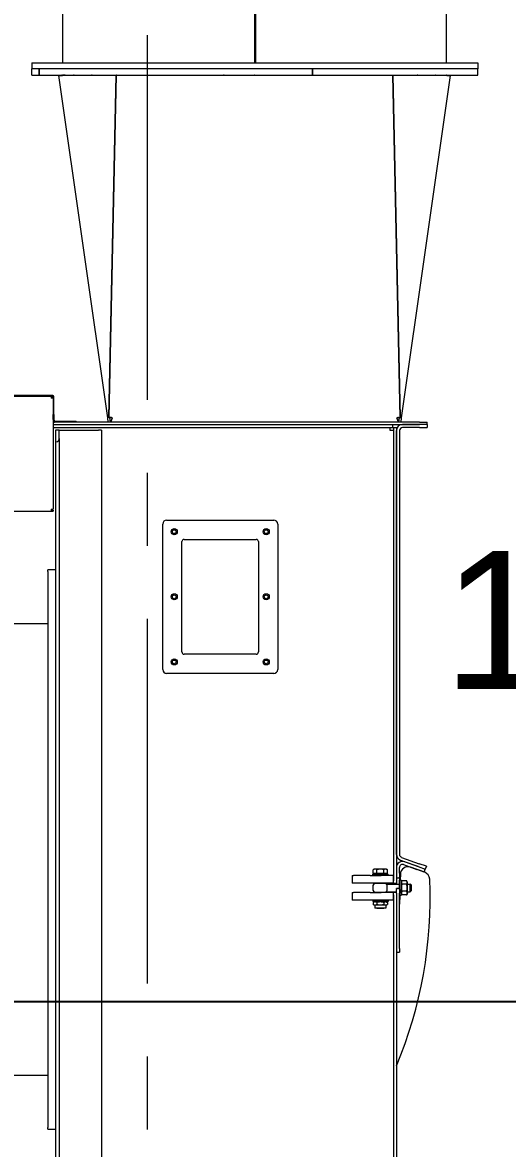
# Model space of a CAD drawing. Header units: millimetres. Extents: x 3220 to 226993, y 817 to 176024.
# Drawn here: x 123241 to 123874, y 132252 to 133722 of the extents above; entities that cross this region are included whole.
import ezdxf

# ---------------------------------------------------------------- set-up
doc = ezdxf.new("R2010")
doc.units = ezdxf.units.MM
doc.linetypes.add('AXES', pattern=[50.8, 31.75, -6.35, 6.35, -6.35])
doc.layers.add('Axe', color=1, linetype='AXES', lineweight=9)
doc.layers.add('Repère', color=76, linetype='Continuous')
doc.layers.add('Sichtbare Kanten(DIN)', color=7, linetype='Continuous', lineweight=50, true_color=0x3f3f3f)
doc.styles.get("Standard").update_dxf_attribs({"font": 'arial.ttf'})

# ---------------------------------------------------------------- blocks, each defined once
blk = doc.blocks.new('section 4-3')
blk.add_line((3800, -3500), (1600, -3500))
blk.add_line((3800, -3500), (1600, -3500))
blk.add_lwpolyline([(9000, -4500), (9000, -3500), (250, -3500), (250, -500)])
at = {"layer": 'Axe', "ltscale": 15}
blk.add_line((3000, -5000), (3000, 32505.5), dxfattribs=at)
blk = doc.blocks.new('be 500 pied F')
at = {"layer": 'Sichtbare Kanten(DIN)', "color": 5, "lineweight": 0}
for p, q in [((158.9, 1718.2), (149, 1718.2)), ((149, 1710.2), (149, 1718.2)), ((149, 1710.2), (158.9, 1710.2)), ((158.9, 1710.2), (158.9, 1718.2)), ((515.3, 1718.2), (158.9, 1718.2)), ((158.9, 1718.2), (158.9, 1710.2)), ((158.9, 1710.2), (515.3, 1710.2)), ((248.2, 1262.7), (184.5, 1709.6)), ((187.5, 1710), (184.6, 1709.7)), ((184.6, 1709.7), (189.3, 1709.7)), ((187.5, 1710), (192.3, 1710)), ((187.5, 1710), (187.5, 1710)), ((187.5, 1710), (187.5, 1710)), ((189.6, 1710), (203.8, 1710)), ((192.5, 1710), (189.6, 1710)), ((192.3, 1710), (192.5, 1710)), ((192.3, 1710), (192.3, 1710)), ((192.5, 1710), (203.9, 1710)), ((204.2, 1710.1), (227.3, 1710.1)), ((249.8, 1263.3), (259.1, 1710.2)), ((250.2, 1263.1), (259.5, 1710.2)), ((259.5, 1710.2), (259.1, 1710.2)), ((324.4, 1710.2), (360.6, 1710.2)), ((361.1, 1710.1), (361.5, 1710.1)), ((361.5, 1710.1), (399.5, 1710.1)), ((400, 1710), (399.5, 1710.1)), ((400.4, 1710), (400.8, 1710)), ((400.8, 1710), (400.5, 1709.9)), ((400.5, 1709.9), (439.5, 1709.9)), ((400.8, 1710), (439.7, 1710)), ((439.7, 1710), (439.5, 1709.9)), ((439.7, 1710), (440, 1710)), ((440, 1710), (440.3, 1710)), ((440, 1710), (440, 1709.8)), ((440.3, 1710), (479.2, 1710)), ((440.3, 1710), (440.5, 1709.9)), ((440.5, 1709.9), (479.5, 1709.9)), ((479.2, 1710), (479.6, 1710)), ((479.2, 1710), (479.5, 1709.9)), ((480, 1710), (480.5, 1710.1)), ((480.5, 1710.1), (518.5, 1710.1)), ((731, 1718.2), (515.3, 1718.2)), ((515.3, 1718.2), (515.3, 1710.2)), ((515.3, 1710.2), (515.3, 1718.2)), ((515.3, 1710.2), (731, 1710.2)), ((518.5, 1710.1), (518.9, 1710.1)), ((519.4, 1710.2), (555.6, 1710.2)), ((629.8, 1263.1), (620.5, 1710.2)), ((620.5, 1710.2), (620.9, 1710.2)), ((630.2, 1263.3), (620.9, 1710.2)), ((631.8, 1262.7), (695.5, 1709.6)), ((652.7, 1710.1), (675.8, 1710.1)), ((676.1, 1710), (687.5, 1710)), ((676.2, 1710), (690.4, 1710)), ((687.5, 1710), (687.7, 1710)), ((687.5, 1710), (690.4, 1710)), ((687.7, 1710), (692.5, 1710)), ((687.7, 1710), (687.7, 1710)), ((690.7, 1709.7), (695.4, 1709.7)), ((692.5, 1710), (692.5, 1710)), ((692.5, 1710), (692.5, 1710)), ((692.5, 1710), (695.4, 1709.7)), ((731, 1710.2), (731, 1718.2)), ((175.6, 1292), (-175.6, 1292)), ((175.6, 1290.7), (-175.6, 1290.7)), ((174.4, 1290.7), (174.4, 1288.2)), ((174.4, 1289.5), (176.9, 1289.5)), ((176.9, 1288.2), (174.4, 1288.2)), ((176.9, 1289.5), (176.9, 1267)), ((178.1, 1267), (178.1, 1289.5)), ((176.9, 1260.4), (176.9, 1267)), ((178.1, 1267), (178.1, 1257)), ((176.9, 1260.4), (176.9, 1143.2)), ((176.9, 1257), (178.1, 1257)), ((176.9, 1254), (620.5, 1254)), ((176.9, 1254), (655, 1254)), ((176.9, 1250), (620.5, 1250)), ((655, 1257), (178.1, 1257)), ((179.4, 1258.2), (196.9, 1258.2)), ((196.9, 1258.2), (206.9, 1258.2)), ((206.9, 1257), (206.9, 1258.2)), ((250.8, 1263), (248.2, 1262.8)), ((250.8, 1263), (248.2, 1262.7)), ((248.2, 1262.8), (248.2, 1262.8)), ((249, 1257), (248.2, 1262.7)), ((250.6, 1263.1), (248.4, 1263)), ((248.9, 1263.2), (248.9, 1263.2)), ((250.2, 1263.1), (248.9, 1263.2)), ((250.2, 1263.1), (248.9, 1263.2)), ((249.6, 1263.3), (249.8, 1263.3)), ((250.2, 1263.3), (249.6, 1263.3)), ((250.2, 1263.3), (249.8, 1263.3)), ((250.2, 1263.1), (250.4, 1263.1)), ((252.1, 1262.9), (250.2, 1263.1)), ((252.3, 1262.9), (250.4, 1263.1)), ((252, 1257), (251.1, 1263)), ((251.2, 1263.1), (251.2, 1263.1)), ((252.7, 1262.9), (251.2, 1263.1)), ((252.7, 1262.9), (251.2, 1263.1)), ((252, 1263), (252, 1263)), ((253.2, 1262.9), (252, 1263)), ((253.2, 1262.9), (252, 1263)), ((252.1, 1262.9), (252.3, 1262.9)), ((252.1, 1257), (254.5, 1262.7)), ((252.2, 1257), (254.6, 1262.7)), ((252.7, 1262.9), (252.3, 1262.9)), ((253.2, 1262.9), (252.7, 1262.9)), ((252.7, 1262.9), (252.7, 1262.9)), ((253.3, 1262.9), (253.2, 1262.9)), ((253.2, 1262.9), (253.2, 1262.9)), ((253.9, 1262.8), (254.1, 1262.8)), ((617, 1246), (617, 1250)), ((620.5, 1250), (620.5, 1254)), ((627.8, 1257), (625.4, 1262.7)), ((627.9, 1257), (625.5, 1262.7)), ((625.9, 1262.8), (626.1, 1262.8)), ((626.8, 1262.9), (626.7, 1262.9)), ((626.8, 1262.9), (628, 1263)), ((626.8, 1262.9), (628, 1263)), ((627.3, 1262.9), (626.8, 1262.9)), ((626.8, 1262.9), (626.8, 1262.9)), ((627.3, 1262.9), (628.8, 1263.1)), ((627.3, 1262.9), (628.8, 1263.1)), ((627.7, 1262.9), (627.3, 1262.9)), ((627.3, 1262.9), (627.3, 1262.9)), ((627.7, 1262.9), (629.6, 1263.1)), ((627.7, 1262.9), (627.9, 1262.9)), ((627.9, 1262.9), (629.8, 1263.1)), ((628, 1263), (628, 1263)), ((628, 1257), (628.9, 1263)), ((628.8, 1263.1), (628.8, 1263.1)), ((629.2, 1263), (631.8, 1262.7)), ((629.2, 1263), (631.8, 1262.8)), ((629.4, 1263.1), (631.6, 1263)), ((629.6, 1263.1), (629.8, 1263.1)), ((629.8, 1263.3), (630.4, 1263.3)), ((629.8, 1263.3), (630.2, 1263.3)), ((629.8, 1263.1), (631.1, 1263.2)), ((629.8, 1263.1), (631.1, 1263.2)), ((630.2, 1263.3), (630.4, 1263.3)), ((631, 1257), (631.8, 1262.7)), ((631.1, 1263.2), (631.1, 1263.2)), ((631.8, 1262.8), (631.8, 1262.8)), ((655, 1254), (633, 1254)), ((655, 1250), (633, 1250)), ((655, 1257), (665, 1257)), ((665, 1254), (655, 1254)), ((665, 1254), (655, 1254)), ((655, 1250), (665, 1250)), ((665, 1254), (665, 1257)), ((665, 1254), (665, 1250)), ((185, 1246.5), (180, 1246.5)), ((180, 1246.5), (180, 1231.5)), ((185, 1235.5), (185, 1246.5)), ((185, 1246.5), (190, 1246.5)), ((185, 1235.5), (185, -477.5)), ((190, 1246.5), (236, 1246.5)), ((240, 1246.5), (236, 1246.5)), ((240, 1246.5), (240, -376)), ((621, 1246), (617, 1246)), ((621, 1249.5), (621, 658)), ((625, 1249.5), (621, 1249.5)), ((625, 1249.5), (625, 658)), ((625, 692.6), (625, 1246)), ((629, 1246), (629, 692.6)), ((180, 1231.5), (181, 1231.5)), ((180, 1231.5), (180, -473.5)), ((-174.4, 1140.7), (174.4, 1140.7)), ((174.4, 1143.2), (176.9, 1143.2)), ((174.4, 1143.2), (174.4, 1140.7)), ((176.9, 1142), (174.4, 1142)), ((174.4, 1140.7), (176.9, 1140.7)), ((176.9, 1142), (176.9, 1140.7)), ((320, 934), (320, 1124)), ((325, 1129), (465, 1129)), ((470, 1124), (470, 934)), ((348, 1104), (442, 1104)), ((345, 957), (345, 1101)), ((445, 1101), (445, 957)), ((170, 1062), (170, 1064)), ((180, 1064), (170, 1064)), ((170, 1062), (170, 336)), ((15, 994), (170, 994)), ((442, 954), (348, 954)), ((465, 929), (325, 929)), ((630.3, 685.1), (653.2, 676.7)), ((631.6, 688.8), (654.6, 680.5)), ((634.4, 679.3), (651.8, 673)), ((653.2, 676.7), (635.7, 683.1)), ((653.2, 676.7), (662.6, 673.3)), ((653.2, 676.7), (662.6, 673.3)), ((664, 677.1), (654.6, 680.5)), ((664, 677.1), (662.6, 673.3)), ((567, 665), (569.1, 665)), ((567, 665), (567, 655)), ((590.6, 665), (569.1, 665)), ((590.6, 665), (605, 665)), ((594, 667), (614, 667)), ((594, 665), (594, 667)), ((596, 673.4), (594.8, 672.7)), ((594.8, 667.6), (594.8, 672.7)), ((599.4, 667.6), (594.8, 667.6)), ((597.1, 673.4), (596, 673.4)), ((596.7, 667.6), (596.7, 667)), ((604, 673.4), (597.1, 673.4)), ((599.4, 667.6), (599.4, 672.7)), ((608.6, 667.6), (599.4, 667.6)), ((610.9, 673.4), (604, 673.4)), ((621, 665), (605, 665)), ((608.6, 667.6), (608.6, 672.7)), ((613.2, 667.6), (608.6, 667.6)), ((612, 673.4), (610.9, 673.4)), ((611.3, 667.6), (611.3, 667)), ((612, 673.4), (613.2, 672.7)), ((613.2, 667.6), (613.2, 672.7)), ((614, 665), (614, 667)), ((621, 655), (621, 665)), ((625, 675.6), (625, 668)), ((625, 662), (629, 662)), ((629, 668), (629, 675.6)), ((629, 668), (629, 663)), ((629, 662.1), (629, 663)), ((629, 662.1), (629, 662)), ((629, 662), (629, 659)), ((630.1, 666.9), (629.8, 659)), ((661.9, 669.3), (643.5, 676)), ((661.2, 669.6), (651.8, 673)), ((661.2, 669.6), (662.6, 673.3)), ((569.1, 655), (567, 655)), ((590.6, 655), (569.1, 655)), ((605, 655), (590.6, 655)), ((594, 650.5), (594, 647.5)), ((610, 654.5), (598, 654.5)), ((599, 655), (599, 654.5)), ((621, 655), (605, 655)), ((609, 655), (609, 654.5)), ((611.9, 654), (629, 654)), ((621, 655), (625, 655)), ((621, 654), (621, 655)), ((625, 658), (625, 655)), ((625, 655), (625, 654)), ((625, 647.9), (625, 648)), ((629, 648), (625, 648)), ((625, 647.9), (625, 647)), ((625, 642), (625, 647)), ((629, 647.3), (629, 659)), ((631, 659), (629, 659)), ((629, 647), (629, 647.3)), ((629, 647), (629, 642)), ((631, 639), (631, 659)), ((631, 656.3), (632.1, 658.2)), ((638.3, 658.2), (632.1, 658.2)), ((638.3, 653.7), (632.1, 653.7)), ((639.4, 656.3), (638.3, 658.2)), ((639.4, 641.7), (639.4, 656.3)), ((639.4, 654), (643, 654)), ((643, 644), (643, 654)), ((644, 653), (643, 654)), ((644, 653), (644, 645)), ((567, 643), (569.1, 643)), ((567, 643), (567, 633)), ((569.1, 633), (567, 633)), ((590.6, 643), (569.1, 643)), ((590.6, 633), (569.1, 633)), ((590.6, 643), (605, 643)), ((605, 633), (590.6, 633)), ((594, 633), (594, 631)), ((598, 643.5), (610, 643.5)), ((599, 643.5), (599, 643)), ((621, 643), (605, 643)), ((621, 633), (605, 633)), ((609, 643.5), (609, 643)), ((611.9, 644), (625, 644)), ((614, 633), (614, 631)), ((621, 643), (621, 644)), ((625, 643), (621, 643)), ((621, 633), (621, 643)), ((621, 640), (621, -491.5)), ((625, 642), (625, 570)), ((625, 640), (625, -491.5)), ((629, 570), (629, 642)), ((629.3, 639), (629, 627.9)), ((631, 639), (629, 639)), ((631, 641.7), (632.1, 639.8)), ((638.3, 644.5), (632.1, 644.5)), ((632.1, 639.8), (632.1, 639.8)), ((638.3, 639.8), (632.1, 639.8)), ((639.4, 641.7), (638.3, 639.8)), ((638.3, 639.8), (638.3, 639.8)), ((639.4, 644), (643, 644)), ((644, 645), (643, 644)), ((614, 631), (594, 631)), ((596.7, 631), (594.8, 629.9)), ((594.8, 629.9), (594.8, 627.4)), ((596.7, 626.3), (594.8, 627.4)), ((611.3, 626.3), (596.7, 626.3)), ((596.7, 626.3), (596.7, 622.4)), ((611.3, 622.4), (596.7, 622.4)), ((599.4, 629.9), (599.4, 627.4)), ((599.9, 622), (599.5, 622.4)), ((608.1, 622), (599.9, 622)), ((608.1, 622), (608.5, 622.4)), ((608.6, 629.9), (608.6, 627.4)), ((611.3, 631), (613.2, 629.9)), ((611.3, 626.3), (613.2, 627.4)), ((611.3, 626.3), (611.3, 622.4)), ((613.2, 629.9), (613.2, 627.4)), ((625, 565), (629, 565)), ((629, 570), (629, 565)), ((170, 404), (-170, 404)), ((170, 334), (170, 336)), ((170, 334), (180, 334))]:
    blk.add_line(p, q, dxfattribs=at)
at = {"layer": 'Sichtbare Kanten(DIN)', "color": 5, "lineweight": 0, "flags": 128}
for points in [[(400, 1710), (400.2, 1710), (400.4, 1710)], [(479.6, 1710), (479.8, 1710), (480, 1710)], [(597.1, 673.4), (597, 673.4), (596.9, 673.4), (596.8, 673.4), (596.7, 673.4), (596.6, 673.4), (596.5, 673.4), (596.4, 673.3), (596.3, 673.3), (596.2, 673.3), (596.1, 673.3), (596.1, 673.3), (596, 673.2), (595.9, 673.2), (595.8, 673.2), (595.7, 673.1), (595.6, 673.1), (595.5, 673), (595.4, 673), (595.3, 673), (595.2, 672.9), (595.1, 672.9), (595, 672.8), (594.9, 672.7), (594.8, 672.7)], [(599.4, 672.7), (599.3, 672.7), (599.2, 672.8), (599.1, 672.9), (599, 672.9), (598.9, 673), (598.8, 673), (598.7, 673), (598.6, 673.1), (598.5, 673.1), (598.4, 673.2), (598.3, 673.2), (598.2, 673.2), (598.1, 673.3), (598, 673.3), (597.9, 673.3), (597.8, 673.3), (597.7, 673.3), (597.6, 673.4), (597.5, 673.4), (597.4, 673.4), (597.3, 673.4), (597.3, 673.4), (597.2, 673.4), (597.1, 673.4)], [(604, 673.4), (603.8, 673.4), (603.6, 673.4), (603.4, 673.4), (603.3, 673.4), (603.1, 673.4), (602.9, 673.4), (602.7, 673.3), (602.5, 673.3), (602.3, 673.3), (602.2, 673.3), (602, 673.3), (601.8, 673.2), (601.6, 673.2), (601.4, 673.2), (601.2, 673.1), (601, 673.1), (600.8, 673), (600.6, 673), (600.4, 673), (600.2, 672.9), (600, 672.9), (599.8, 672.8), (599.6, 672.7), (599.4, 672.7)], [(608.6, 672.7), (608.4, 672.7), (608.2, 672.8), (608, 672.9), (607.8, 672.9), (607.6, 673), (607.4, 673), (607.2, 673), (607, 673.1), (606.8, 673.1), (606.6, 673.2), (606.4, 673.2), (606.2, 673.2), (606, 673.3), (605.8, 673.3), (605.7, 673.3), (605.5, 673.3), (605.3, 673.3), (605.1, 673.4), (604.9, 673.4), (604.7, 673.4), (604.6, 673.4), (604.4, 673.4), (604.2, 673.4), (604, 673.4)], [(610.9, 673.4), (610.8, 673.4), (610.7, 673.4), (610.7, 673.4), (610.6, 673.4), (610.5, 673.4), (610.4, 673.4), (610.3, 673.3), (610.2, 673.3), (610.1, 673.3), (610, 673.3), (609.9, 673.3), (609.8, 673.2), (609.7, 673.2), (609.6, 673.2), (609.5, 673.1), (609.4, 673.1), (609.3, 673), (609.2, 673), (609.1, 673), (609, 672.9), (608.9, 672.9), (608.8, 672.8), (608.7, 672.7), (608.6, 672.7)], [(613.2, 672.7), (613.1, 672.7), (613, 672.8), (612.9, 672.9), (612.8, 672.9), (612.7, 673), (612.6, 673), (612.5, 673), (612.4, 673.1), (612.3, 673.1), (612.2, 673.2), (612.1, 673.2), (612, 673.2), (611.9, 673.3), (611.9, 673.3), (611.8, 673.3), (611.7, 673.3), (611.6, 673.3), (611.5, 673.4), (611.4, 673.4), (611.3, 673.4), (611.2, 673.4), (611.1, 673.4), (611, 673.4), (610.9, 673.4)], [(612.8, 650.5), (612.8, 650.8), (612.9, 651), (612.9, 651.3), (612.9, 651.6), (612.9, 651.8), (612.8, 652), (612.8, 652.3), (612.8, 652.5), (612.7, 652.7), (612.7, 652.9), (612.6, 653), (612.5, 653.2), (612.5, 653.3), (612.4, 653.5), (612.3, 653.6), (612.2, 653.7), (612.2, 653.8), (612.1, 653.8), (612, 653.9), (612, 653.9), (612, 654), (612, 654), (611.9, 654), (611.9, 654)], [(611.9, 644), (611.9, 644), (612, 644), (612, 644.1), (612.1, 644.1), (612.1, 644.2), (612.2, 644.3), (612.3, 644.3), (612.3, 644.4), (612.4, 644.5), (612.5, 644.7), (612.5, 644.8), (612.6, 644.9), (612.6, 645.1), (612.7, 645.3), (612.8, 645.4), (612.8, 645.6), (612.8, 645.8), (612.9, 646.1), (612.9, 646.3), (612.9, 646.5), (612.9, 646.8), (612.9, 647), (612.8, 647.2), (612.8, 647.5)], [(612.8, 647.5), (612.8, 647.6), (612.8, 647.7), (612.7, 647.9), (612.7, 648), (612.7, 648.1), (612.7, 648.2), (612.7, 648.4), (612.7, 648.5), (612.7, 648.6), (612.7, 648.8), (612.7, 648.9), (612.7, 649), (612.7, 649.1), (612.7, 649.2), (612.7, 649.4), (612.7, 649.5), (612.7, 649.6), (612.7, 649.8), (612.7, 649.9), (612.7, 650), (612.7, 650.1), (612.8, 650.3), (612.8, 650.4), (612.8, 650.5)], [(632.1, 658.2), (632, 658), (631.9, 657.8), (631.8, 657.6), (631.7, 657.4), (631.6, 657.2), (631.6, 657), (631.5, 656.9), (631.5, 656.7), (631.4, 656.5), (631.4, 656.3), (631.4, 656.2), (631.4, 656), (631.4, 655.8), (631.4, 655.6), (631.4, 655.5), (631.5, 655.3), (631.5, 655.1), (631.6, 654.9), (631.6, 654.7), (631.7, 654.5), (631.8, 654.3), (631.9, 654.1), (632, 653.9), (632.1, 653.7)], [(632.1, 653.7), (632, 653.3), (631.9, 652.9), (631.8, 652.5), (631.7, 652.1), (631.6, 651.7), (631.6, 651.3), (631.5, 650.9), (631.5, 650.5), (631.4, 650.2), (631.4, 649.8), (631.4, 649.5), (631.4, 649.1), (631.4, 648.7), (631.4, 648.4), (631.4, 648), (631.5, 647.7), (631.5, 647.3), (631.6, 646.9), (631.6, 646.5), (631.7, 646.1), (631.8, 645.8), (631.9, 645.3), (632, 644.9), (632.1, 644.5)], [(638.3, 653.7), (638.4, 653.9), (638.5, 654.1), (638.6, 654.3), (638.7, 654.5), (638.8, 654.7), (638.8, 654.9), (638.9, 655.1), (638.9, 655.3), (639, 655.5), (639, 655.6), (639, 655.8), (639, 656), (639, 656.2), (639, 656.3), (639, 656.5), (638.9, 656.7), (638.9, 656.9), (638.8, 657), (638.8, 657.2), (638.7, 657.4), (638.6, 657.6), (638.5, 657.8), (638.4, 658), (638.3, 658.2)], [(638.3, 644.5), (638.4, 644.9), (638.5, 645.3), (638.6, 645.8), (638.7, 646.1), (638.8, 646.5), (638.8, 646.9), (638.9, 647.3), (638.9, 647.7), (639, 648), (639, 648.4), (639, 648.7), (639, 649.1), (639, 649.5), (639, 649.8), (639, 650.2), (638.9, 650.5), (638.9, 650.9), (638.8, 651.3), (638.8, 651.7), (638.7, 652.1), (638.6, 652.5), (638.5, 652.9), (638.4, 653.3), (638.3, 653.7)], [(632.1, 644.5), (632, 644.3), (631.9, 644), (631.8, 643.8), (631.7, 643.6), (631.6, 643.4), (631.6, 643.2), (631.5, 643), (631.5, 642.9), (631.4, 642.7), (631.4, 642.5), (631.4, 642.3), (631.4, 642.1), (631.4, 641.9), (631.4, 641.8), (631.4, 641.6), (631.5, 641.4), (631.5, 641.2), (631.6, 641), (631.6, 640.8), (631.7, 640.6), (631.8, 640.4), (631.9, 640.2), (632, 640), (632.1, 639.8)], [(638.3, 639.8), (638.4, 640), (638.5, 640.2), (638.6, 640.4), (638.7, 640.6), (638.8, 640.8), (638.8, 641), (638.9, 641.2), (638.9, 641.4), (639, 641.6), (639, 641.8), (639, 641.9), (639, 642.1), (639, 642.3), (639, 642.5), (639, 642.7), (638.9, 642.9), (638.9, 643), (638.8, 643.2), (638.8, 643.4), (638.7, 643.6), (638.6, 643.8), (638.5, 644), (638.4, 644.3), (638.3, 644.5)], [(599.4, 629.9), (599.2, 630), (599, 630.1), (598.7, 630.2), (598.5, 630.3), (598.4, 630.4), (598.2, 630.4), (598, 630.5), (597.8, 630.5), (597.6, 630.6), (597.4, 630.6), (597.3, 630.6), (597.1, 630.6), (596.9, 630.6), (596.7, 630.6), (596.5, 630.6), (596.4, 630.5), (596.2, 630.5), (596, 630.4), (595.8, 630.4), (595.6, 630.3), (595.4, 630.2), (595.2, 630.1), (595, 630), (594.8, 629.9)], [(594.8, 627.4), (595, 627.3), (595.2, 627.2), (595.4, 627.1), (595.6, 627), (595.8, 626.9), (596, 626.9), (596.2, 626.8), (596.4, 626.8), (596.5, 626.7), (596.7, 626.7), (596.9, 626.7), (597.1, 626.7), (597.3, 626.7), (597.4, 626.7), (597.6, 626.7), (597.8, 626.8), (598, 626.8), (598.2, 626.9), (598.4, 626.9), (598.5, 627), (598.7, 627.1), (599, 627.2), (599.2, 627.3), (599.4, 627.4)], [(608.6, 629.9), (608.2, 630), (607.8, 630.1), (607.4, 630.2), (607, 630.3), (606.6, 630.4), (606.2, 630.4), (605.8, 630.5), (605.4, 630.5), (605.1, 630.6), (604.7, 630.6), (604.4, 630.6), (604, 630.6), (603.6, 630.6), (603.3, 630.6), (602.9, 630.6), (602.6, 630.5), (602.2, 630.5), (601.8, 630.4), (601.4, 630.4), (601, 630.3), (600.6, 630.2), (600.2, 630.1), (599.8, 630), (599.4, 629.9)], [(599.4, 627.4), (599.8, 627.3), (600.2, 627.2), (600.6, 627.1), (601, 627), (601.4, 626.9), (601.8, 626.9), (602.2, 626.8), (602.6, 626.8), (602.9, 626.7), (603.3, 626.7), (603.6, 626.7), (604, 626.7), (604.4, 626.7), (604.7, 626.7), (605.1, 626.7), (605.4, 626.8), (605.8, 626.8), (606.2, 626.9), (606.6, 626.9), (607, 627), (607.4, 627.1), (607.8, 627.2), (608.2, 627.3), (608.6, 627.4)], [(613.2, 629.9), (613, 630), (612.8, 630.1), (612.6, 630.2), (612.4, 630.3), (612.2, 630.4), (612, 630.4), (611.8, 630.5), (611.6, 630.5), (611.5, 630.6), (611.3, 630.6), (611.1, 630.6), (610.9, 630.6), (610.7, 630.6), (610.6, 630.6), (610.4, 630.6), (610.2, 630.5), (610, 630.5), (609.8, 630.4), (609.6, 630.4), (609.5, 630.3), (609.3, 630.2), (609, 630.1), (608.8, 630), (608.6, 629.9)], [(608.6, 627.4), (608.8, 627.3), (609, 627.2), (609.3, 627.1), (609.5, 627), (609.6, 626.9), (609.8, 626.9), (610, 626.8), (610.2, 626.8), (610.4, 626.7), (610.6, 626.7), (610.7, 626.7), (610.9, 626.7), (611.1, 626.7), (611.3, 626.7), (611.5, 626.7), (611.6, 626.8), (611.8, 626.8), (612, 626.9), (612.2, 626.9), (612.4, 627), (612.6, 627.1), (612.8, 627.2), (613, 627.3), (613.2, 627.4)]]:
    blk.add_lwpolyline(points, dxfattribs=at)
at = {"layer": 'Sichtbare Kanten(DIN)', "color": 5, "lineweight": 0}
for centre, radius in [((335, 1114), 4), ((455, 1114), 4), ((335, 1114), 2.46), ((455, 1114), 2.46), ((335, 1029), 4), ((335, 1029), 2.46), ((455, 1029), 4), ((455, 1029), 2.46), ((335, 944), 4), ((335, 944), 2.46), ((455, 944), 4), ((455, 944), 2.46)]:
    blk.add_circle(centre, radius, dxfattribs=at)
for centre, radius, start, end in [((175.6, 1289.5), 2.5, 0, 90), ((175.6, 1289.5), 1.25, 0, 90), ((179.4, 1259.5), 1.25, 180, 270), ((179.4, 1259.5), 2.5, 240, 270), ((633, 1246), 8, 90, 180), ((633, 1246), 4, 90, 180), ((181, 1235.5), 4, 270, 0), ((325, 1124), 5, 90, 180), ((465, 1124), 5, 0, 90), ((348, 1101), 3, 90, 180), ((442, 1101), 3, 0, 90), ((348, 957), 3, 180, 270), ((442, 957), 3, 270, 0), ((325, 934), 5, 180, 270), ((465, 934), 5, 270, 0), ((633, 692.6), 8, 180, 250), ((633, 692.6), 4, 180, 250), ((633, 675.6), 8, 70, 180), ((633, 675.6), 4, 70, 180), ((640.1, 666.6), 10, 69.9473, 178.4473), ((658.4, 659.9), 10, 2.5772, 69.9473), ((598, 650.5), 4, 90, 180), ((598, 647.5), 4, 180, 270), ((610, 650.5), 4, 61.045, 90), ((105, 635), 564, 337.2181, 2.5772), ((610, 647.5), 4, 270, 298.955)]:
    blk.add_arc(centre, radius, start, end, dxfattribs=at)
for centre, major_axis, ratio, start_param, end_param in [((190.5, 1710), (6, 0.4), 0.217748, 3.049102, 3.157865), ((195.3, 1710), (6, 0.38), 0.176919, 2.837868, 3.049018), ((209.5, 1710), (6, 0.29), 0.133396, 2.63771, 2.8424), ((232.5, 1710), (-6, -0.14), 0.089661, 5.587114, 5.786175), ((326.8, 1710), (-6, 0.48), 0.002142, 1.03345, 1.173923), ((362.9, 1710), (-6, 0.71), 0.018107, 1.173492, 1.334979), ((401, 1710), (-6.01, 0.93), 0.026914, 1.336382, 1.501895), ((439.9, 1710), (6.02, -1.15), 0.028773, 4.646335, 4.731305), ((440.1, 1710), (-6.02, -1.15), 0.028773, 1.551881, 1.636851), ((479, 1710), (-6.01, -0.93), 0.026914, 1.639697, 1.805211), ((517.1, 1710), (6, 0.71), 0.018107, 4.948207, 5.109693), ((553.2, 1710), (6, 0.48), 0.002142, 5.109262, 5.249735), ((647.5, 1710), (-6, 0.14), 0.089661, 3.638603, 3.837664), ((670.5, 1710), (-6, 0.29), 0.133396, 3.440786, 3.645475), ((684.7, 1710), (6, -0.38), 0.176919, 0.092575, 0.303724), ((689.5, 1710), (6, -0.4), 0.217748, 6.266913, 6.375676), ((254.2, 1263.1), (-6, -0.38), 0.176919, 5.979461, 6.190611), ((254.2, 1263.1), (-6, -0.4), 0.217748, 6.190695, 6.299457), ((254.2, 1263.1), (-6, -0.29), 0.133396, 5.779303, 5.983992), ((254.2, 1263.1), (6, 0.14), 0.089661, 2.445522, 2.644582), ((254.3, 1262.9), (6, -0.26), 0.020531, 2.123601, 2.280287), ((254.3, 1262.9), (-6, 0.48), 0.002142, 1.015568, 1.173923), ((254.4, 1262.9), (-6, 0.71), 0.018107, 1.173492, 1.334979), ((254.4, 1262.9), (-6.01, 0.93), 0.026914, 1.336382, 1.501895), ((254.5, 1262.9), (6.02, -1.15), 0.028773, 4.646335, 4.731305), ((625.5, 1262.9), (-6.02, -1.15), 0.028773, 1.551881, 1.636851), ((625.6, 1262.9), (-6.01, -0.93), 0.026914, 1.639697, 1.805211), ((625.6, 1262.9), (6, 0.71), 0.018107, 4.948207, 5.109693), ((625.7, 1262.9), (6, 0.48), 0.002142, 5.109262, 5.267617), ((625.7, 1262.9), (6, 0.26), 0.020531, 0.861305, 1.017992), ((625.8, 1263.1), (6, -0.14), 0.089661, 0.497011, 0.696071), ((625.8, 1263.1), (6, -0.29), 0.133396, 0.299193, 0.503882), ((625.8, 1263.1), (-6, 0.38), 0.176919, 3.234167, 3.445317), ((625.8, 1263.1), (-6, 0.4), 0.217748, 3.125321, 3.234083)]:
    blk.add_ellipse(centre, major_axis=major_axis, ratio=ratio, start_param=start_param, end_param=end_param, dxfattribs=at)
blk = doc.blocks.new('be 500 gain 2000')
at = {"layer": 'Sichtbare Kanten(DIN)', "color": 5, "lineweight": 0}
for p, q in [((1992, -291), (1992, 291)), ((1992, 291), (2000, 291)), ((2000, 291), (2000, -291)), ((1992, 250.5), (8, 250.5)), ((8, 1), (1992, 1)), ((1992, 0), (8, 0)), ((1992, -250.5), (8, -250.5)), ((1992, -291), (2000, -291))]:
    blk.add_line(p, q, dxfattribs=at)
blk = doc.blocks.new('140')
at = {"color": 5, "lineweight": 0, "rotation": 270}
blk.add_blockref('be 500 gain 2000', (440, 4218.2), dxfattribs=at)
blk.add_blockref('be 500 pied F', (0, 500))

msp = doc.modelspace()

# ---------------------------------------------------------------- block references
at = {"color": 2}
msp.add_blockref('section 4-3', (120404.1, 135943.7), dxfattribs=at)
msp.add_blockref('140', (123104.1, 131443.7))

# ---------------------------------------------------------------- texts
at = {"layer": 'Repère', "insert": (123789.7, 133032.4), "char_height": 180, "attachment_point": 1}
msp.add_mtext_dynamic_manual_height_columns('139', width=7197.386, gutter_width=12.5, heights=[0], dxfattribs=at)

doc.saveas('drawing.dxf')
